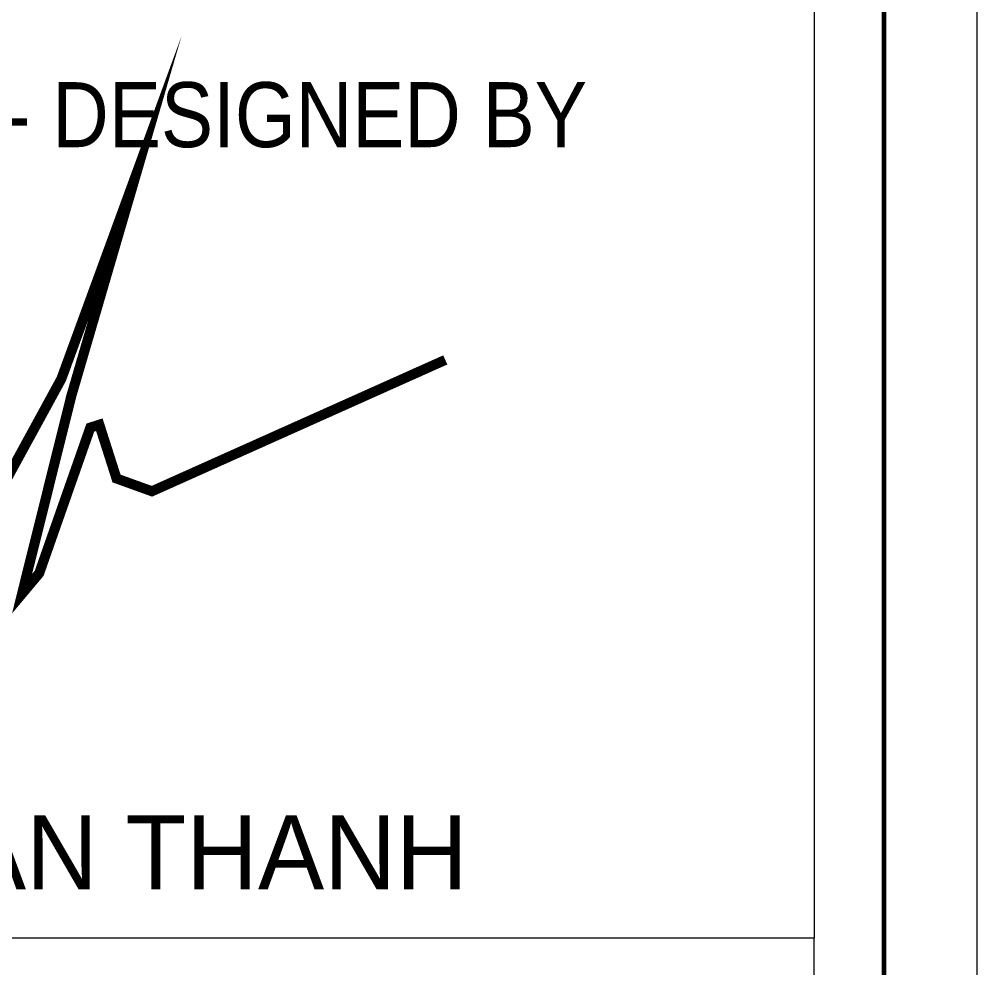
# Model space of a CAD drawing. Header units: millimetres. Extents: x 19378 to 572383, y -1120116 to -527168.
# Drawn here: x 227211 to 228036, y -555727 to -554910 of the extents above; entities that cross this region are included whole.
import ezdxf
from ezdxf.enums import TextEntityAlignment as Align

# ---------------------------------------------------------------- set-up
doc = ezdxf.new("R2010")
doc.units = ezdxf.units.MM
doc.header["$MEASUREMENT"] = 0
doc.layers.get('Defpoints').update_dxf_attribs({"color": 1})
doc.layers.add('Khungten_LCDI', color=7, linetype='Continuous')
for name, color, linetype, lineweight in [('LC ISO', 153, 'Continuous', 13), ('LC Net thay', 7, 'Continuous', 25), ('LC Text1', 3, 'Continuous', 20)]:
    doc.layers.add(name, color=color, linetype=linetype, lineweight=lineweight)
doc.styles.add('Khungten', font='VHAVAN.TTF', dxfattribs={"width": 0.9, "height": 5000})
doc.styles.add('Title', font='VHBLACK.TTF', dxfattribs={"width": 0.8})
doc.styles.add('VnAvantH', font='VHAVANB.TTF', dxfattribs={"width": 0.6})

# ---------------------------------------------------------------- blocks, each defined once
blk = doc.blocks.new('Nha o can bo nhan vien Trung doan')
at = {"layer": 'Defpoints', "lineweight": 0}
blk.add_lwpolyline([(-1200, -14850), (-1200, 14850), (40800, 14850), (40800, -14850)], close=True, dxfattribs=at)
at = {"layer": 'Khungten_LCDI', "color": 5, "lineweight": 25}
blk.add_line((40600, -14650), (40600, 14650), dxfattribs=at)
at = {"layer": 'Khungten_LCDI', "color": 5, "lineweight": 60}
blk.add_lwpolyline([(0, -14650), (0, 14650), (40600, 14650), (40600, -14650)], close=True, dxfattribs=at)
at = {"layer": 'Khungten_LCDI', "color": 9, "lineweight": 15}
for points in [[(36750, -1521.9), (40450, -1521.9), (40450, -3535.5), (36750, -3535.5)], [(36750, -5526.4), (40450, -5526.4), (40450, -3535.5), (36750, -3535.5)]]:
    blk.add_lwpolyline(points, close=True, dxfattribs=at)
at = {"layer": 'LC ISO', "const_width": 21.6}
blk.add_lwpolyline([(38659, -2641.3), (38828.4, -2330.8), (38987.1, -1897.3), (38849.7, -2368.1), (38748.8, -2773.2), (38743.8, -2793.5), (38780.6, -2749.6), (38890.8, -2435.7), (38910.2, -2429.5), (38947.2, -2545.4), (39023.4, -2572.9), (39655.2, -2290)], dxfattribs=at)
at = {"color": 7, "style": 'Khungten', "width": 0.9}
blk.add_text('chñ tr× thiÕt kÕ - designed by', height=140, dxfattribs=at).set_placement((38565.6, -1831.8), align=Align.CENTER)
at = {"color": 7, "style": 'VnAvantH'}
blk.add_text('ks. TRÇN XU¢N THANH ', height=160, dxfattribs=at).set_placement((38514.7, -3430.5), align=Align.CENTER)
at = {"color": 7, "style": 'Khungten', "width": 0.8}
for tag, p in [('REVISION', (39498.8, -10746.3)), ('NGAYHT', (39575.6, -11636.3))]:
    blk.add_attdef(tag, text='', height=200, dxfattribs=at).set_placement(p, align=Align.CENTER)
at = {"layer": 'LC Text1', "style": 'Title', "width": 1.485915}
for tag, p, p2 in [('TENBANVE1', (36912.7, -8885.8), (40339.1, -8885.8)), ('TENBANVE2', (36912.7, -9562.5), (40339.1, -9562.5))]:
    blk.add_attdef(tag, text='', height=250, dxfattribs=at).set_placement(p, p2, align=Align.FIT)
at = {"layer": 'LC Text1', "style": 'Title', "width": 0.7}
blk.add_attdef('SOBANVE', text='', height=250, dxfattribs=at).set_placement((39562, -13896.2), align=Align.CENTER)

msp = doc.modelspace()

# ---------------------------------------------------------------- block references
at = {"layer": 'LC Net thay', "xscale": 0.3999999999995706, "yscale": 0.3999999999995706, "zscale": 0.3999999999995706}
msp.add_blockref('Nha o can bo nhan vien Trung doan', (211715.58, -554287.19), dxfattribs=at)

doc.saveas('drawing.dxf')
